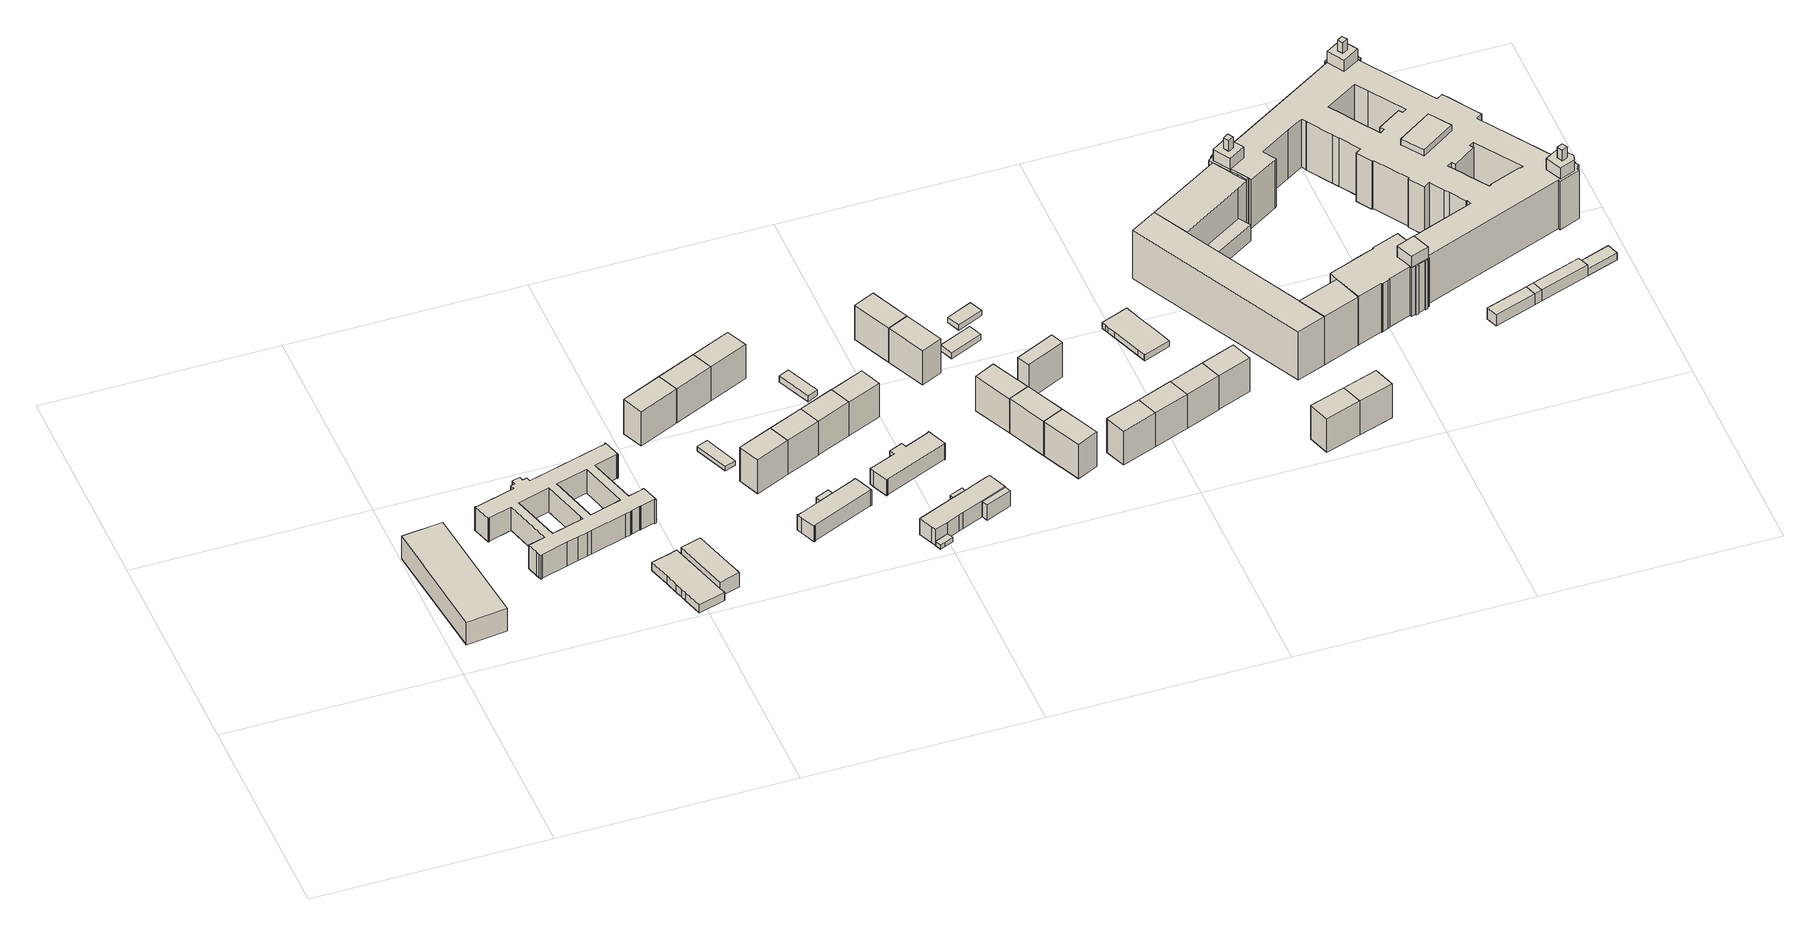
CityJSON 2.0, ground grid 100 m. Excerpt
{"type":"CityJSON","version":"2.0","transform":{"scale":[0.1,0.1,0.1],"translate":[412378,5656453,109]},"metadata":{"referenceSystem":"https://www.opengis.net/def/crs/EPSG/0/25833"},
"CityObjects":{
"building1":{"type":"Building","attributes":{"Dachtyp_tdc":"tdcFreeFormRoof","Gemeindeschluessel":14612000,"Dachneigung":38.14,"QualitaetDacherkennung":3,"Geometrietyp2DReferenz":"3000","measuredHeight":15.03,"function":"31001_3021","roofType":"5000"},"geometry":[{"type":"Solid","lod":"1","boundaries":[[[[0,1,2,3]],[[4,5,6,7]],[[3,5,4,0]],[[2,6,5,3]],[[1,7,6,2]],[[0,4,7,1]]]]}]},
"building2":{"type":"Building","attributes":{"name":"Grundschule Naußlitz","Dachtyp_tdc":"tdcPolyFlatRoof","Gemeindeschluessel":14612000,"Dachneigung":0,"QualitaetDacherkennung":26,"Geometrietyp2DReferenz":"3000","measuredHeight":12.13,"function":"31001_3021","roofType":"1000"},"geometry":[{"type":"Solid","lod":"1","boundaries":[[[[8,9,10,11,12,13,14,15,16,17,18,19,20,21,22,23,24,25,26,27,28,29,30,31,32,33,34,35,36,37,38,39,40,41,42,43,44,45,46,47,48,49,50,51,52,53,54,55,56,57,58,59],[60,61,62,63,64,65],[66,67,68,69,70,71]],[[72,73,74,75,76,77,78,79,80,81,82,83,84,85,86,87,88,89,90,91,92,93,94,95,96,97,98,99,100,101,102,103,104,105,106,107,108,109,110,111,112,113,114,115,116,117,118,119,120,121,122,123],[124,125,126,127,128,129],[130,131,132,133,134,135]],[[59,73,72,8]],[[58,74,73,59]],[[57,75,74,58]],[[56,76,75,57]],[[55,77,76,56]],[[54,78,77,55]],[[53,79,78,54]],[[52,80,79,53]],[[51,81,80,52]],[[50,82,81,51]],[[49,83,82,50]],[[48,84,83,49]],[[47,85,84,48]],[[46,86,85,47]],[[45,87,86,46]],[[44,88,87,45]],[[43,89,88,44]],[[42,90,89,43]],[[41,91,90,42]],[[40,92,91,41]],[[39,93,92,40]],[[38,94,93,39]],[[37,95,94,38]],[[36,96,95,37]],[[35,97,96,36]],[[34,98,97,35]],[[33,99,98,34]],[[32,100,99,33]],[[31,101,100,32]],[[30,102,101,31]],[[29,103,102,30]],[[28,104,103,29]],[[27,105,104,28]],[[26,106,105,27]],[[25,107,106,26]],[[24,108,107,25]],[[23,109,108,24]],[[22,110,109,23]],[[21,111,110,22]],[[20,112,111,21]],[[19,113,112,20]],[[18,114,113,19]],[[17,115,114,18]],[[16,116,115,17]],[[15,117,116,16]],[[14,118,117,15]],[[13,119,118,14]],[[12,120,119,13]],[[11,121,120,12]],[[10,122,121,11]],[[9,123,122,10]],[[8,72,123,9]],[[65,125,124,60]],[[64,126,125,65]],[[63,127,126,64]],[[62,128,127,63]],[[61,129,128,62]],[[60,124,129,61]],[[71,131,130,66]],[[70,132,131,71]],[[69,133,132,70]],[[68,134,133,69]],[[67,135,134,68]],[[66,130,135,67]]]]}]},
"building3":{"type":"Building","attributes":{"Gemeindeschluessel":14612000,"Geometrietyp2DReferenz":"3000","function":"31001_3211","roofType":"9999"},"children":["building3-1","building3-2"]},
"building3-1":{"type":"BuildingPart","attributes":{"Dachtyp_tdc":"tdcPolyFlatRoof","Dachneigung":0,"QualitaetDacherkennung":57,"Geometrietyp2DReferenz":"3000","measuredHeight":4.01,"roofType":"1000"},"parents":["building3"],"geometry":[{"type":"Solid","lod":"1","boundaries":[[[[136,137,138,139,140,141,142,143,144,145,146,147,148,149,150,151,152]],[[153,154,155,156,157,158,159,160,161,162,163,164,165,166,167,168,169]],[[151,154,153,152]],[[150,155,154,151]],[[149,156,155,150]],[[148,157,156,149]],[[147,158,157,148]],[[146,159,158,147]],[[145,160,159,146]],[[144,161,160,145]],[[143,162,161,144]],[[142,163,162,143]],[[141,164,163,142]],[[140,165,164,141]],[[139,166,165,140]],[[138,167,166,139]],[[137,168,167,138]],[[136,169,168,137]],[[152,153,169,136]]]]}]},
"building3-2":{"type":"BuildingPart","attributes":{"Dachtyp_tdc":"tdcPolyFlatRoof","Dachneigung":2.8,"QualitaetDacherkennung":89,"Geometrietyp2DReferenz":"3000","measuredHeight":7.62,"roofType":"2100"},"parents":["building3"],"geometry":[{"type":"Solid","lod":"1","boundaries":[[[[170,171,172,173,174,175]],[[176,177,178,179,153,169]],[[175,177,176,170]],[[174,178,177,175]],[[173,179,178,174]],[[172,153,179,173]],[[171,169,153,172]],[[170,176,169,171]]]]}]},
"building4":{"type":"Building","attributes":{"Dachtyp_tdc":"tdcGableRoof","Gemeindeschluessel":14612000,"Dachneigung":34.54,"QualitaetDacherkennung":87,"Geometrietyp2DReferenz":"3000","measuredHeight":19.25,"function":"31001_9998","roofType":"3100"},"geometry":[{"type":"Solid","lod":"1","boundaries":[[[[180,181,182,183]],[[184,185,186,187]],[[183,185,184,180]],[[182,186,185,183]],[[181,187,186,182]],[[180,184,187,181]]]]}]},
"building5":{"type":"Building","attributes":{"Dachtyp_tdc":"tdcPolyFlatRoof","Gemeindeschluessel":14612000,"Dachneigung":3.02,"QualitaetDacherkennung":79,"Geometrietyp2DReferenz":"3000","measuredHeight":2.4,"function":"31001_2463","roofType":"2100"},"geometry":[{"type":"Solid","lod":"1","boundaries":[[[[188,189,190,191]],[[192,193,194,195]],[[191,193,192,188]],[[190,194,193,191]],[[189,195,194,190]],[[188,192,195,189]]]]}]},
"building6":{"type":"Building","attributes":{"Dachtyp_tdc":"tdcGableRoof","Gemeindeschluessel":14612000,"Dachneigung":34.93,"QualitaetDacherkennung":90,"Geometrietyp2DReferenz":"3000","measuredHeight":19.12,"function":"31001_9998","roofType":"3100"},"geometry":[{"type":"Solid","lod":"1","boundaries":[[[[196,197,198,199]],[[200,201,202,203]],[[199,201,200,196]],[[198,202,201,199]],[[197,203,202,198]],[[196,200,203,197]]]]}]},
"building7":{"type":"Building","attributes":{"Dachtyp_tdc":"tdcGableRoof","Gemeindeschluessel":14612000,"Dachneigung":34.74,"QualitaetDacherkennung":86,"Geometrietyp2DReferenz":"3000","measuredHeight":19.14,"function":"31001_9998","roofType":"3100"},"geometry":[{"type":"Solid","lod":"1","boundaries":[[[[183,182,204,205]],[[206,207,208,209]],[[205,207,206,183]],[[204,208,207,205]],[[182,209,208,204]],[[183,206,209,182]]]]}]},
"building8":{"type":"Building","attributes":{"Gemeindeschluessel":14612000,"Geometrietyp2DReferenz":"3000","function":"31001_9998","roofType":"9999"},"children":["building8-1","building8-2"]},
"building8-1":{"type":"BuildingPart","attributes":{"Dachtyp_tdc":"tdcPolyFlatRoof","Dachneigung":4.54,"QualitaetDacherkennung":83,"Geometrietyp2DReferenz":"3000","measuredHeight":8.29,"roofType":"2100"},"parents":["building8"],"geometry":[{"type":"Solid","lod":"1","boundaries":[[[[210,211,212,213,214,215,216,217,218,219,220,221,222,223,224,225,226,227,228,229,230]],[[231,232,233,234,235,236,237,238,239,240,241,242,243,244,245,246,247,248,249,250,251]],[[230,231,251,210]],[[229,232,231,230]],[[228,233,232,229]],[[227,234,233,228]],[[226,235,234,227]],[[225,236,235,226]],[[224,237,236,225]],[[223,238,237,224]],[[222,239,238,223]],[[221,240,239,222]],[[220,241,240,221]],[[219,242,241,220]],[[218,243,242,219]],[[217,244,243,218]],[[216,245,244,217]],[[215,246,245,216]],[[214,247,246,215]],[[213,248,247,214]],[[212,249,248,213]],[[211,250,249,212]],[[210,251,250,211]]]]}]},
"building8-2":{"type":"BuildingPart","attributes":{"Dachtyp_tdc":"tdcPolyFlatRoof","Dachneigung":9.13,"QualitaetDacherkennung":49,"Geometrietyp2DReferenz":"3000","measuredHeight":8.07,"roofType":"2100"},"parents":["building8"],"geometry":[{"type":"Solid","lod":"1","boundaries":[[[[252,253,254,255,256]],[[251,257,258,259,231]],[[255,257,251,256]],[[254,258,257,255]],[[253,259,258,254]],[[252,231,259,253]],[[256,251,231,252]]]]}]},
"building9":{"type":"Building","attributes":{"Dachtyp_tdc":"tdcGableRoof","Gemeindeschluessel":14612000,"Dachneigung":34.98,"QualitaetDacherkennung":90,"Geometrietyp2DReferenz":"3000","measuredHeight":19.18,"function":"31001_9998","roofType":"3100"},"geometry":[{"type":"Solid","lod":"1","boundaries":[[[[199,198,260,261]],[[201,262,263,202]],[[261,262,201,199]],[[260,263,262,261]],[[198,202,263,260]],[[199,201,202,198]]]]}]},
"building10":{"type":"Building","attributes":{"Dachtyp_tdc":"tdcGableRoof","Gemeindeschluessel":14612000,"Dachneigung":35.16,"QualitaetDacherkennung":86,"Geometrietyp2DReferenz":"3000","measuredHeight":19.13,"function":"31001_9998","roofType":"3100"},"geometry":[{"type":"Solid","lod":"1","boundaries":[[[[264,265,205,204]],[[266,208,207,267]],[[204,208,266,264]],[[205,207,208,204]],[[265,267,207,205]],[[264,266,267,265]]]]}]},
"building11":{"type":"Building","attributes":{"Dachtyp_tdc":"tdcGableRoof","Gemeindeschluessel":14612000,"Dachneigung":34.64,"QualitaetDacherkennung":91,"Geometrietyp2DReferenz":"3000","measuredHeight":19.13,"function":"31001_9998","roofType":"3100"},"geometry":[{"type":"Solid","lod":"1","boundaries":[[[[261,260,268,269]],[[270,271,272,273]],[[269,271,270,261]],[[268,272,271,269]],[[260,273,272,268]],[[261,270,273,260]]]]}]},
"building12":{"type":"Building","attributes":{"Dachtyp_tdc":"tdcGableRoof","Gemeindeschluessel":14612000,"Dachneigung":10.91,"QualitaetDacherkennung":10,"Geometrietyp2DReferenz":"3000","measuredHeight":4.38,"function":"31001_2463","roofType":"3100"},"geometry":[{"type":"Solid","lod":"1","boundaries":[[[[274,275,276,277]],[[278,279,280,281]],[[277,279,278,274]],[[276,280,279,277]],[[275,281,280,276]],[[274,278,281,275]]]]}]},
"building13":{"type":"Building","attributes":{"Dachtyp_tdc":"tdcPolyFlatRoof","Gemeindeschluessel":14612000,"Dachneigung":3.55,"QualitaetDacherkennung":81,"Geometrietyp2DReferenz":"3000","measuredHeight":8.38,"function":"31001_9998","roofType":"2100"},"geometry":[{"type":"Solid","lod":"1","boundaries":[[[[282,283,284,285,286,287,288,289,290,291,292,293,294,295,296,297,298,299,300,301,302,303,304,305]],[[306,307,308,309,310,311,312,313,314,315,316,317,318,319,320,321,322,323,324,325,326,327,328,329]],[[305,307,306,282]],[[304,308,307,305]],[[303,309,308,304]],[[302,310,309,303]],[[301,311,310,302]],[[300,312,311,301]],[[299,313,312,300]],[[298,314,313,299]],[[297,315,314,298]],[[296,316,315,297]],[[295,317,316,296]],[[294,318,317,295]],[[293,319,318,294]],[[292,320,319,293]],[[291,321,320,292]],[[290,322,321,291]],[[289,323,322,290]],[[288,324,323,289]],[[287,325,324,288]],[[286,326,325,287]],[[285,327,326,286]],[[284,328,327,285]],[[283,329,328,284]],[[282,306,329,283]]]]}]},
"building14":{"type":"Building","attributes":{"Gemeindeschluessel":14612000,"Geometrietyp2DReferenz":"3000","function":"31001_9998","roofType":"9999"},"children":["building14-1","building14-2","building14-3"]},
"building14-1":{"type":"BuildingPart","attributes":{"Dachtyp_tdc":"tdcGableRoof","Dachneigung":20.06,"QualitaetDacherkennung":8,"Geometrietyp2DReferenz":"3000","measuredHeight":3.08,"roofType":"3100"},"parents":["building14"],"geometry":[{"type":"Solid","lod":"1","boundaries":[[[[330,331,332,333,334,335,336]],[[337,338,339,340,341,342,343]],[[336,338,337,330]],[[335,339,338,336]],[[334,340,339,335]],[[333,341,340,334]],[[332,342,341,333]],[[331,343,342,332]],[[330,337,343,331]]]]}]},
"building14-2":{"type":"BuildingPart","attributes":{"Dachtyp_tdc":"tdcPolyFlatRoof","Dachneigung":3.33,"QualitaetDacherkennung":78,"Geometrietyp2DReferenz":"3000","measuredHeight":8.44,"roofType":"2100"},"parents":["building14"],"geometry":[{"type":"Solid","lod":"1","boundaries":[[[[344,345,346,347,348,349,350,351,352,353,354,355,356,357,358,359,360]],[[361,362,363,364,365,366,367,368,369,370,371,372,339,337,373,374,375]],[[360,362,361,344]],[[359,363,362,360]],[[358,364,363,359]],[[357,365,364,358]],[[356,366,365,357]],[[355,367,366,356]],[[354,368,367,355]],[[353,369,368,354]],[[352,370,369,353]],[[351,371,370,352]],[[350,372,371,351]],[[349,339,372,350]],[[348,337,339,349]],[[347,373,337,348]],[[346,374,373,347]],[[345,375,374,346]],[[344,361,375,345]]]]}]},
"building14-3":{"type":"BuildingPart","attributes":{"Dachtyp_tdc":"tdcGableRoof","Dachneigung":10.76,"QualitaetDacherkennung":25,"Geometrietyp2DReferenz":"3000","measuredHeight":8.17,"roofType":"3100"},"parents":["building14"],"geometry":[{"type":"Solid","lod":"1","boundaries":[[[[376,377,378,379,380,381,382,383,384]],[[363,362,385,361,375,386,387,388,389]],[[384,362,363,376]],[[383,385,362,384]],[[382,361,385,383]],[[381,375,361,382]],[[380,386,375,381]],[[379,387,386,380]],[[378,388,387,379]],[[377,389,388,378]],[[376,363,389,377]]]]}]},
"building15":{"type":"Building","attributes":{"Dachtyp_tdc":"tdcFreeFormRoof","Gemeindeschluessel":14612000,"Dachneigung":34.49,"QualitaetDacherkennung":88,"Geometrietyp2DReferenz":"3000","measuredHeight":19.11,"function":"31001_9998","roofType":"5000"},"geometry":[{"type":"Solid","lod":"1","boundaries":[[[[390,391,392,393,394]],[[271,395,396,397,272]],[[394,395,271,390]],[[393,396,395,394]],[[392,397,396,393]],[[391,272,397,392]],[[390,271,272,391]]]]}]},
"building16":{"type":"Building","attributes":{"Dachtyp_tdc":"tdcFreeFormRoof","Gemeindeschluessel":14612000,"Dachneigung":10.22,"QualitaetDacherkennung":15,"Geometrietyp2DReferenz":"3000","measuredHeight":8.05,"function":"31001_9998","roofType":"5000"},"geometry":[{"type":"Solid","lod":"1","boundaries":[[[[398,399,400,401]],[[402,403,404,405]],[[401,403,402,398]],[[400,404,403,401]],[[399,405,404,400]],[[398,402,405,399]]]]}]},
"building17":{"type":"Building","attributes":{"Dachtyp_tdc":"tdcGableRoof","Gemeindeschluessel":14612000,"Dachneigung":37.09,"QualitaetDacherkennung":88,"Geometrietyp2DReferenz":"3000","measuredHeight":19.52,"function":"31001_9998","roofType":"3100"},"geometry":[{"type":"Solid","lod":"1","boundaries":[[[[406,407,408,409]],[[410,411,412,413]],[[409,411,410,406]],[[408,412,411,409]],[[407,413,412,408]],[[406,410,413,407]]]]}]},
"building18":{"type":"Building","attributes":{"Dachtyp_tdc":"tdcGableRoof","Gemeindeschluessel":14612000,"Dachneigung":37.05,"QualitaetDacherkennung":85,"Geometrietyp2DReferenz":"3000","measuredHeight":19.49,"function":"31001_9998","roofType":"3100"},"geometry":[{"type":"Solid","lod":"1","boundaries":[[[[407,406,414,415]],[[413,416,417,410]],[[415,416,413,407]],[[414,417,416,415]],[[406,410,417,414]],[[407,413,410,406]]]]}]},
"building19":{"type":"Building","attributes":{"Dachtyp_tdc":"tdcGableRoof","Gemeindeschluessel":14612000,"Dachneigung":37.45,"QualitaetDacherkennung":87,"Geometrietyp2DReferenz":"3000","measuredHeight":19.55,"function":"31001_9998","roofType":"3100"},"geometry":[{"type":"Solid","lod":"1","boundaries":[[[[418,419,420,421]],[[422,423,424,425]],[[421,423,422,418]],[[420,424,423,421]],[[419,425,424,420]],[[418,422,425,419]]]]}]},
"building20":{"type":"Building","attributes":{"Dachtyp_tdc":"tdcGableRoof","Gemeindeschluessel":14612000,"Dachneigung":37.64,"QualitaetDacherkennung":85,"Geometrietyp2DReferenz":"3000","measuredHeight":19.58,"function":"31001_9998","roofType":"3100"},"geometry":[{"type":"Solid","lod":"1","boundaries":[[[[426,427,428,429]],[[423,430,431,424]],[[429,430,423,426]],[[428,431,430,429]],[[427,424,431,428]],[[426,423,424,427]]]]}]},
"building21":{"type":"Building","attributes":{"Dachtyp_tdc":"tdcGableRoof","Gemeindeschluessel":14612000,"Dachneigung":37.38,"QualitaetDacherkennung":75,"Geometrietyp2DReferenz":"3000","measuredHeight":19.61,"function":"31001_9998","roofType":"3100"},"geometry":[{"type":"Solid","lod":"1","boundaries":[[[[432,433,429,428]],[[434,431,430,435]],[[428,431,434,432]],[[429,430,431,428]],[[433,435,430,429]],[[432,434,435,433]]]]}]},
"building22":{"type":"Building","attributes":{"Dachtyp_tdc":"tdcPolyFlatRoof","Gemeindeschluessel":14612000,"Dachneigung":6.47,"QualitaetDacherkennung":59,"Geometrietyp2DReferenz":"3000","measuredHeight":3.33,"function":"31001_2463","roofType":"2100"},"geometry":[{"type":"Solid","lod":"1","boundaries":[[[[436,437,438,439]],[[440,441,442,443]],[[439,441,440,436]],[[438,442,441,439]],[[437,443,442,438]],[[436,440,443,437]]]]}]},
"building23":{"type":"Building","attributes":{"Dachtyp_tdc":"tdcPolyFlatRoof","Gemeindeschluessel":14612000,"Dachneigung":6.64,"QualitaetDacherkennung":71,"Geometrietyp2DReferenz":"3000","measuredHeight":3.02,"function":"31001_2463","roofType":"2100"},"geometry":[{"type":"Solid","lod":"1","boundaries":[[[[444,445,446,447]],[[448,449,450,451]],[[447,449,448,444]],[[446,450,449,447]],[[445,451,450,446]],[[444,448,451,445]]]]}]},
"building24":{"type":"Building","attributes":{"Dachtyp_tdc":"tdcFreeFormRoof","Gemeindeschluessel":14612000,"Dachneigung":67.31,"QualitaetDacherkennung":4,"Geometrietyp2DReferenz":"3000","measuredHeight":21.43,"function":"31001_2463","roofType":"5000"},"geometry":[{"type":"Solid","lod":"1","boundaries":[[[[452,453,454,455]],[[456,457,458,459]],[[455,457,456,452]],[[454,458,457,455]],[[453,459,458,454]],[[452,456,459,453]]]]}]},
"building25":{"type":"Building","attributes":{"Dachtyp_tdc":"tdcGableRoof","Gemeindeschluessel":14612000,"Dachneigung":34.57,"QualitaetDacherkennung":83,"Geometrietyp2DReferenz":"3000","measuredHeight":19.11,"function":"31001_9998","roofType":"3100"},"geometry":[{"type":"Solid","lod":"1","boundaries":[[[[460,461,462,463]],[[464,465,466,467]],[[463,465,464,460]],[[462,466,465,463]],[[461,467,466,462]],[[460,464,467,461]]]]}]},
"building26":{"type":"Building","attributes":{"Dachtyp_tdc":"tdcGableRoof","Gemeindeschluessel":14612000,"Dachneigung":34.51,"QualitaetDacherkennung":88,"Geometrietyp2DReferenz":"3000","measuredHeight":19.16,"function":"31001_9998","roofType":"3100"},"geometry":[{"type":"Solid","lod":"1","boundaries":[[[[468,469,463,462]],[[470,471,472,473]],[[462,471,470,468]],[[463,472,471,462]],[[469,473,472,463]],[[468,470,473,469]]]]}]},
"building27":{"type":"Building","attributes":{"Dachtyp_tdc":"tdcGableRoof","Gemeindeschluessel":14612000,"Dachneigung":34.81,"QualitaetDacherkennung":89,"Geometrietyp2DReferenz":"3000","measuredHeight":19.17,"function":"31001_9998","roofType":"3100"},"geometry":[{"type":"Solid","lod":"1","boundaries":[[[[474,475,476,477]],[[473,478,479,470]],[[477,478,473,474]],[[476,479,478,477]],[[475,470,479,476]],[[474,473,470,475]]]]}]},
"building28":{"type":"Building","attributes":{"Dachtyp_tdc":"tdcPolyFlatRoof","Gemeindeschluessel":14612000,"Dachneigung":0,"QualitaetDacherkennung":73,"Geometrietyp2DReferenz":"3000","measuredHeight":3,"function":"31001_9998","roofType":"1000"},"geometry":[{"type":"Solid","lod":"1","boundaries":[[[[480,481,482,483,484,485,486,487,488,489,490,491,492,493,494,495]],[[496,497,498,499,500,501,502,503,504,505,506,507,508,509,510,511]],[[495,497,496,480]],[[494,498,497,495]],[[493,499,498,494]],[[492,500,499,493]],[[491,501,500,492]],[[490,502,501,491]],[[489,503,502,490]],[[488,504,503,489]],[[487,505,504,488]],[[486,506,505,487]],[[485,507,506,486]],[[484,508,507,485]],[[483,509,508,484]],[[482,510,509,483]],[[481,511,510,482]],[[480,496,511,481]]]]}]},
"building29":{"type":"Building","attributes":{"Dachtyp_tdc":"tdcGableRoof","Gemeindeschluessel":14612000,"Dachneigung":34.69,"QualitaetDacherkennung":79,"Geometrietyp2DReferenz":"3000","measuredHeight":19.14,"function":"31001_9998","roofType":"3100"},"geometry":[{"type":"Solid","lod":"1","boundaries":[[[[477,476,512,513]],[[514,515,516,517]],[[513,515,514,477]],[[512,516,515,513]],[[476,517,516,512]],[[477,514,517,476]]]]}]},
"building30":{"type":"Building","attributes":{"Dachtyp_tdc":"tdcGableRoof","Gemeindeschluessel":14612000,"Dachneigung":35.07,"QualitaetDacherkennung":80,"Geometrietyp2DReferenz":"3000","measuredHeight":19.15,"function":"31001_9998","roofType":"3100"},"geometry":[{"type":"Solid","lod":"1","boundaries":[[[[518,519,520,521]],[[522,523,524,525]],[[521,523,522,518]],[[520,524,523,521]],[[519,525,524,520]],[[518,522,525,519]]]]}]},
"building31":{"type":"Building","attributes":{"Dachtyp_tdc":"tdcGableRoof","Gemeindeschluessel":14612000,"Dachneigung":34.74,"QualitaetDacherkennung":79,"Geometrietyp2DReferenz":"3000","measuredHeight":19.12,"function":"31001_9998","roofType":"3100"},"geometry":[{"type":"Solid","lod":"1","boundaries":[[[[519,518,526,527]],[[525,528,529,522]],[[527,528,525,519]],[[526,529,528,527]],[[518,522,529,526]],[[519,525,522,518]]]]}]},
"building32":{"type":"Building","attributes":{"name":"Amtsgericht","Gemeindeschluessel":14612000,"Geometrietyp2DReferenz":"3000","function":"31001_3015","roofType":"9999"},"children":["building32-1","building32-2","building32-3","building32-4"]},
"building32-1":{"type":"BuildingPart","attributes":{"Dachtyp_tdc":"tdcPolyFlatRoof","Dachneigung":0,"QualitaetDacherkennung":76,"Geometrietyp2DReferenz":"3000","measuredHeight":24.7,"roofType":"1000"},"parents":["building32"],"geometry":[{"type":"Solid","lod":"1","boundaries":[[[[530,531,532,533,534,535,536]],[[537,538,539,540,541,542,543]],[[536,538,537,530]],[[535,539,538,536]],[[534,540,539,535]],[[533,541,540,534]],[[532,542,541,533]],[[531,543,542,532]],[[530,537,543,531]]]]}]},
"building32-2":{"type":"BuildingPart","attributes":{"Dachtyp_tdc":"tdcPolyFlatRoof","Dachneigung":0,"QualitaetDacherkennung":72,"Geometrietyp2DReferenz":"3000","measuredHeight":24.69,"roofType":"1000"},"parents":["building32"],"geometry":[{"type":"Solid","lod":"1","boundaries":[[[[544,545,546,531,530,547,548,549]],[[550,551,552,553,537,543,554,555]],[[549,551,550,544]],[[548,552,551,549]],[[547,553,552,548]],[[530,537,553,547]],[[531,543,537,530]],[[546,554,543,531]],[[545,555,554,546]],[[544,550,555,545]]]]}]},
"building32-3":{"type":"BuildingPart","attributes":{"Dachtyp_tdc":"tdcGableRoof","Dachneigung":10.26,"QualitaetDacherkennung":46,"Geometrietyp2DReferenz":"3000","measuredHeight":25.65,"roofType":"3100"},"parents":["building32"],"geometry":[{"type":"Solid","lod":"1","boundaries":[[[[556,557,558,559,560,561]],[[562,563,564,565,566,567]],[[561,563,562,556]],[[560,564,563,561]],[[559,565,564,560]],[[558,566,565,559]],[[557,567,566,558]],[[556,562,567,557]]]]}]},
"building32-4":{"type":"BuildingPart","attributes":{"Dachtyp_tdc":"tdcPolyFlatRoof","Dachneigung":0,"QualitaetDacherkennung":66,"Geometrietyp2DReferenz":"3000","measuredHeight":24.63,"roofType":"1000"},"parents":["building32"],"geometry":[{"type":"Solid","lod":"1","boundaries":[[[[568,569,570,571,572,573]],[[563,567,574,551,550,575]],[[573,567,563,568]],[[572,574,567,573]],[[571,551,574,572]],[[570,550,551,571]],[[569,575,550,570]],[[568,563,575,569]]]]}]},
"building33":{"type":"Building","attributes":{"name":"Amtsgericht","Dachtyp_tdc":"tdcPolyFlatRoof","Gemeindeschluessel":14612000,"Dachneigung":0,"QualitaetDacherkennung":49,"Geometrietyp2DReferenz":"3000","measuredHeight":8.27,"function":"31001_3015","roofType":"1000"},"geometry":[{"type":"Solid","lod":"1","boundaries":[[[[576,577,578,579]],[[580,581,582,583]],[[579,581,580,576]],[[578,582,581,579]],[[577,583,582,578]],[[576,580,583,577]]]]}]},
"building34":{"type":"Building","attributes":{"name":"Landgericht","Gemeindeschluessel":14612000,"QualitaetDacherkennung":100,"Geometrietyp2DReferenz":"3000","function":"31001_3015","roofType":"9999"},"children":["building34-1","building34-2","building34-3","building34-4","building34-5","building34-6","building34-7","building34-8","building34-9"]},
"building34-1":{"type":"BuildingPart","attributes":{"Dachtyp_tdc":"tdcPolyFlatRoof","Dachneigung":0,"QualitaetDacherkennung":100,"Geometrietyp2DReferenz":"3000","measuredHeight":5.64,"roofType":"1000"},"parents":["building34"],"geometry":[{"type":"Solid","lod":"1","boundaries":[[[[584,585,586,587,588]],[[589,590,591,592,593]],[[588,590,589,584]],[[587,591,590,588]],[[586,592,591,587]],[[585,593,592,586]],[[584,589,593,585]]]]}]},
"building34-2":{"type":"BuildingPart","attributes":{"Dachtyp_tdc":"tdcPyramidRoof","Dachneigung":53.98,"QualitaetDacherkennung":100,"Geometrietyp2DReferenz":"3000","measuredHeight":6.45,"roofType":"4000"},"parents":["building34"],"geometry":[{"type":"Solid","lod":"1","boundaries":[[[[594,595,596,597]],[[598,599,600,601]],[[597,599,598,594]],[[596,600,599,597]],[[595,601,600,596]],[[594,598,601,595]]]]}]},
"building34-3":{"type":"BuildingPart","attributes":{"Dachtyp_tdc":"tdcPolyFlatRoof","Dachneigung":0,"QualitaetDacherkennung":100,"Geometrietyp2DReferenz":"3000","measuredHeight":24.89,"roofType":"1000"},"parents":["building34"],"geometry":[{"type":"Solid","lod":"1","boundaries":[[[[602,603,604,605,606,607,608,609,610,611,612,613,614,615,616,617,618,619,620,621,622,623,624,625,626,627,628,629,630,631,632,633,634,635,636,637,638,639,640,641,642,643,644,645,646,647,648,649,650,651,652,653,654,655,656,657,658,659,660,661,662,663,664,665,666,667,668,669,670,671,672,673,674,675,676,677,678,679,680,681,682,683,684,685,686,687,688,689,690,691,692,693,694,695,696,697,698,699,700,701,702,703,704,705,706,707,708,709,710],[711,712,713,714,715,716,717,718,719,720,721,722,723,724],[725,726,727,728,729,730,731,732,733,734,735,736]],[[737,738,739,740,741,742,743,744,745,746,747,748,749,750,751,752,753,754,755,756,757,758,759,760,761,762,763,764,765,766,767,768,769,770,771,772,773,774,775,776,777,778,779,780,781,782,783,784,785,786,787,788,789,790,791,792,793,794,795,796,797,798,799,800,801,802,803,804,805,806,807,808,809,810,811,812,813,814,815,816,817,818,819,820,821,822,823,824,825,826,827,828,829,830,831,832,833,834,835,836,837,838,839,840,841,842,843,844,845],[846,847,848,849,850,851,852,853,854,855,856,857,858,859],[860,861,862,863,864,865,866,867,868,869,870,871]],[[710,738,737,602]],[[709,739,738,710]],[[708,740,739,709]],[[707,741,740,708]],[[706,742,741,707]],[[705,743,742,706]],[[704,744,743,705]],[[703,745,744,704]],[[702,746,745,703]],[[701,747,746,702]],[[700,748,747,701]],[[699,749,748,700]],[[698,750,749,699]],[[697,751,750,698]],[[696,752,751,697]],[[695,753,752,696]],[[694,754,753,695]],[[693,755,754,694]],[[692,756,755,693]],[[691,757,756,692]],[[690,758,757,691]],[[689,759,758,690]],[[688,760,759,689]],[[687,761,760,688]],[[686,762,761,687]],[[685,763,762,686]],[[684,764,763,685]],[[683,765,764,684]],[[682,766,765,683]],[[681,767,766,682]],[[680,768,767,681]],[[679,769,768,680]],[[678,770,769,679]],[[677,771,770,678]],[[676,772,771,677]],[[675,773,772,676]],[[674,774,773,675]],[[673,775,774,674]],[[672,776,775,673]],[[671,777,776,672]],[[670,778,777,671]],[[669,779,778,670]],[[668,780,779,669]],[[667,781,780,668]],[[666,782,781,667]],[[665,783,782,666]],[[664,784,783,665]],[[663,785,784,664]],[[662,786,785,663]],[[661,787,786,662]],[[660,788,787,661]],[[659,789,788,660]],[[658,790,789,659]],[[657,791,790,658]],[[656,792,791,657]],[[655,793,792,656]],[[654,794,793,655]],[[653,795,794,654]],[[652,796,795,653]],[[651,797,796,652]],[[650,798,797,651]],[[649,799,798,650]],[[648,800,799,649]],[[647,801,800,648]],[[646,802,801,647]],[[645,803,802,646]],[[644,804,803,645]],[[643,805,804,644]],[[642,806,805,643]],[[641,807,806,642]],[[640,808,807,641]],[[639,809,808,640]],[[638,810,809,639]],[[637,811,810,638]],[[636,812,811,637]],[[635,813,812,636]],[[634,814,813,635]],[[633,815,814,634]],[[632,816,815,633]],[[631,817,816,632]],[[630,818,817,631]],[[629,819,818,630]],[[628,820,819,629]],[[627,821,820,628]],[[626,822,821,627]],[[625,823,822,626]],[[624,824,823,625]],[[623,825,824,624]],[[622,826,825,623]],[[621,827,826,622]],[[620,828,827,621]],[[619,829,828,620]],[[618,830,829,619]],[[617,831,830,618]],[[616,832,831,617]],[[615,833,832,616]],[[614,834,833,615]],[[613,835,834,614]],[[612,836,835,613]],[[611,837,836,612]],[[610,838,837,611]],[[609,839,838,610]],[[608,840,839,609]],[[607,841,840,608]],[[606,842,841,607]],[[605,843,842,606]],[[604,844,843,605]],[[603,845,844,604]],[[602,737,845,603]],[[724,847,846,711]],[[723,848,847,724]],[[722,849,848,723]],[[721,850,849,722]],[[720,851,850,721]],[[719,852,851,720]],[[718,853,852,719]],[[717,854,853,718]],[[716,855,854,717]],[[715,856,855,716]],[[714,857,856,715]],[[713,858,857,714]],[[712,859,858,713]],[[711,846,859,712]],[[736,861,860,725]],[[735,862,861,736]],[[734,863,862,735]],[[733,864,863,734]],[[732,865,864,733]],[[731,866,865,732]],[[730,867,866,731]],[[729,868,867,730]],[[728,869,868,729]],[[727,870,869,728]],[[726,871,870,727]],[[725,860,871,726]]]]}]},
"building34-4":{"type":"BuildingPart","attributes":{"Dachtyp_tdc":"tdcLeanToRoof","Dachneigung":0,"QualitaetDacherkennung":100,"Geometrietyp2DReferenz":"3000","measuredHeight":5.64,"roofType":"2100"},"parents":["building34"],"geometry":[{"type":"Solid","lod":"1","boundaries":[[[[872,873,874,875]],[[876,877,878,879]],[[875,877,876,872]],[[874,878,877,875]],[[873,879,878,874]],[[872,876,879,873]]]]}]},
"building34-5":{"type":"BuildingPart","attributes":{"Dachtyp_tdc":"tdcPyramidRoof","Dachneigung":53.97,"QualitaetDacherkennung":100,"Geometrietyp2DReferenz":"3000","measuredHeight":6.45,"roofType":"4000"},"parents":["building34"],"geometry":[{"type":"Solid","lod":"1","boundaries":[[[[880,881,882,883]],[[884,885,886,887]],[[883,885,884,880]],[[882,886,885,883]],[[881,887,886,882]],[[880,884,887,881]]]]}]},
"building34-6":{"type":"BuildingPart","attributes":{"Dachtyp_tdc":"tdcLeanToRoof","Dachneigung":0,"QualitaetDacherkennung":100,"Geometrietyp2DReferenz":"3000","measuredHeight":5.64,"roofType":"2100"},"parents":["building34"],"geometry":[{"type":"Solid","lod":"1","boundaries":[[[[888,889,890,891]],[[892,893,608,894]],[[891,893,892,888]],[[890,608,893,891]],[[889,894,608,890]],[[888,892,894,889]]]]}]},
"building34-7":{"type":"BuildingPart","attributes":{"Dachtyp_tdc":"tdcLeanToRoof","Dachneigung":0,"QualitaetDacherkennung":100,"Geometrietyp2DReferenz":"3000","measuredHeight":5.64,"roofType":"2100"},"parents":["building34"],"geometry":[{"type":"Solid","lod":"1","boundaries":[[[[895,896,897,898]],[[899,900,901,902]],[[898,900,899,895]],[[897,901,900,898]],[[896,902,901,897]],[[895,899,902,896]]]]}]},
"building34-8":{"type":"BuildingPart","attributes":{"Dachtyp_tdc":"tdcPyramidRoof","Dachneigung":52.98,"QualitaetDacherkennung":100,"Geometrietyp2DReferenz":"3000","measuredHeight":6.38,"roofType":"4000"},"parents":["building34"],"geometry":[{"type":"Solid","lod":"1","boundaries":[[[[903,904,905,906]],[[907,908,909,910]],[[906,908,907,903]],[[905,909,908,906]],[[904,910,909,905]],[[903,907,910,904]]]]}]},
"building34-9":{"type":"BuildingPart","attributes":{"Dachtyp_tdc":"tdcGableRoof","Dachneigung":39.3,"QualitaetDacherkennung":100,"Geometrietyp2DReferenz":"3000","measuredHeight":5.21,"roofType":"3100"},"parents":["building34"],"geometry":[{"type":"Solid","lod":"1","boundaries":[[[[911,912,913,914]],[[915,916,917,918]],[[914,916,915,911]],[[913,917,916,914]],[[912,918,917,913]],[[911,915,918,912]]]]}]},
"building35":{"type":"Building","attributes":{"Dachtyp_tdc":"tdcGableRoof","Gemeindeschluessel":14612000,"Dachneigung":55.65,"QualitaetDacherkennung":89,"Geometrietyp2DReferenz":"3000","measuredHeight":7.62,"function":"31001_9998","roofType":"3100"},"geometry":[{"type":"Solid","lod":"1","boundaries":[[[[919,920,921,922,923]],[[924,925,926,927,928]],[[923,925,924,919]],[[922,926,925,923]],[[921,927,926,922]],[[920,928,927,921]],[[919,924,928,920]]]]}]},
"building36":{"type":"Building","attributes":{"Dachtyp_tdc":"tdcGableRoof","Gemeindeschluessel":14612000,"Dachneigung":55.13,"QualitaetDacherkennung":86,"Geometrietyp2DReferenz":"3000","measuredHeight":7.65,"function":"31001_9998","roofType":"3100"},"geometry":[{"type":"Solid","lod":"1","boundaries":[[[[922,920,929,930]],[[926,931,932,928]],[[930,931,926,922]],[[929,932,931,930]],[[920,928,932,929]],[[922,926,928,920]]]]}]},
"building37":{"type":"Building","attributes":{"Dachtyp_tdc":"tdcGableRoof","Gemeindeschluessel":14612000,"Dachneigung":55.33,"QualitaetDacherkennung":89,"Geometrietyp2DReferenz":"3000","measuredHeight":7.65,"function":"31001_9998","roofType":"3100"},"geometry":[{"type":"Solid","lod":"1","boundaries":[[[[930,929,933,934]],[[931,935,936,932]],[[934,935,931,930]],[[933,936,935,934]],[[929,932,936,933]],[[930,931,932,929]]]]}]},
"building38":{"type":"Building","attributes":{"Dachtyp_tdc":"tdcPolyFlatRoof","Gemeindeschluessel":14612000,"Dachneigung":0,"QualitaetDacherkennung":21,"Geometrietyp2DReferenz":"3000","measuredHeight":3.52,"function":"31001_9998","roofType":"1000"},"geometry":[{"type":"Solid","lod":"1","boundaries":[[[[937,938,939,940]],[[941,942,943,944]],[[940,942,941,937]],[[939,943,942,940]],[[938,944,943,939]],[[937,941,944,938]]]]}]}
},
"vertices":[
[176,709,136],[2,689,136],[64,142,136],[238,162,136],[176,709,20],[238,162,20],[64,142,20],[2,689,20],
[849,520,130],[873,526,130],[877,527,130],[881,529,130],[916,539,130],[920,540,130],[923,541,130],[982,558,130],[982,554,130],[988,555,130],[987,559,130],[966,632,130],[960,630,130],[960,628,130],[896,610,130],[835,819,130],[935,848,130],[938,845,130],[941,847,130],[918,925,130],[914,924,130],[915,921,130],[572,823,130],[567,841,130],[548,836,130],[543,855,130],[510,845,130],[515,826,130],[496,821,130],[494,820,130],[499,802,130],[330,754,130],[329,757,130],[325,756,130],[327,750,130],[349,675,130],[353,676,130],[352,679,130],[454,708,130],[514,499,130],[447,480,130],[446,482,130],[442,481,130],[457,431,130],[462,416,130],[465,405,130],[470,406,130],[469,410,130],[586,444,130],[635,458,130],[678,470,130],[696,475,130],[490,719,130],[626,758,130],[683,561,130],[687,549,130],[565,514,130],[550,510,130],[799,808,130],[859,599,130],[828,590,130],[724,560,130],[721,570,130],[663,769,130],[849,520,9],[696,475,9],[678,470,9],[635,458,9],[586,444,9],[469,410,9],[470,406,9],[465,405,9],[462,416,9],[457,431,9],[442,481,9],[446,482,9],[447,480,9],[514,499,9],[454,708,9],[352,679,9],[353,676,9],[349,675,9],[327,750,9],[325,756,9],[329,757,9],[330,754,9],[499,802,9],[494,820,9],[496,821,9],[515,826,9],[510,845,9],[543,855,9],[548,836,9],[567,841,9],[572,823,9],[915,921,9],[914,924,9],[918,925,9],[941,847,9],[938,845,9],[935,848,9],[835,819,9],[896,610,9],[960,628,9],[960,630,9],[966,632,9],[987,559,9],[988,555,9],[982,554,9],[982,558,9],[923,541,9],[920,540,9],[916,539,9],[881,529,9],[877,527,9],[873,526,9],[490,719,9],[550,510,9],[565,514,9],[687,549,9],[683,561,9],[626,758,9],[799,808,9],[663,769,9],[721,570,9],[724,560,9],[828,590,9],[859,599,9],
[995,298,65],[987,325,65],[947,312,65],[943,311,65],[938,310,65],[904,301,65],[900,299,65],[896,298,65],[873,292,65],[901,198,65],[917,142,65],[927,108,65],[934,84,65],[959,0,65],[1074,34,65],[1068,55,65],[1066,60,65],[1066,60,25],[1068,55,25],[1074,34,25],[959,0,25],[934,84,25],[927,108,25],[917,142,25],[901,198,25],[873,292,25],[896,298,25],[900,299,25],[904,301,25],[938,310,25],[943,311,25],[947,312,25],[987,325,25],[995,298,25],
[1083,324,99],[995,298,99],[1066,60,99],[1153,86,99],[1142,127,99],[1140,132,99],[1083,324,25],[1140,132,25],[1142,127,25],[1153,86,25],
[1042,1062,199],[1081,973,199],[1253,1049,199],[1214,1138,199],[1042,1062,24],[1214,1138,24],[1253,1049,24],[1081,973,24],
[1379,746,47],[1320,892,47],[1272,873,47],[1333,728,47],[1379,746,24],[1333,728,24],[1272,873,24],[1320,892,24],
[1365,653,199],[1404,562,199],[1549,625,199],[1511,715,199],[1365,653,25],[1511,715,25],[1549,625,25],[1404,562,25],
[1419,1122,199],[1380,1211,199],[1214,1138,25],[1380,1211,25],[1419,1122,25],[1253,1049,25],
[1587,365,99],[1582,362,99],[1570,358,99],[1495,325,99],[1491,324,99],[1488,322,99],[1480,319,99],[1480,321,99],[1476,320,99],[1485,298,99],[1512,235,99],[1517,237,99],[1516,239,99],[1786,355,99],[1787,353,99],[1791,354,99],[1763,419,99],[1754,439,99],[1750,437,99],[1751,435,99],[1645,390,99],[1645,390,20],[1751,435,20],[1750,437,20],[1754,439,20],[1763,419,20],[1791,354,20],[1787,353,20],[1786,355,20],[1516,239,20],[1517,237,20],[1512,235,20],[1485,298,20],[1476,320,20],[1480,321,20],[1480,319,20],[1488,322,20],[1491,324,20],[1495,325,20],[1570,358,20],[1582,362,20],[1587,365,20],
[1645,390,98],[1635,413,98],[1577,388,98],[1579,384,98],[1587,365,98],[1579,384,20],[1577,388,20],[1635,413,20],
[1696,688,199],[1658,778,199],[1658,778,25],[1696,688,25],
[1588,1196,199],[1548,1285,199],[1588,1196,25],[1548,1285,25],
[1844,751,199],[1806,841,199],[1658,778,26],[1806,841,26],[1844,751,26],[1696,688,26],
[1700,1131,57],[1765,986,57],[1810,1007,57],[1745,1152,57],[1700,1131,27],[1745,1152,27],[1810,1007,27],[1765,986,27],
[1998,539,102],[1989,561,102],[1932,537,102],[1933,535,102],[1941,515,102],[1935,512,102],[1923,507,102],[1847,476,102],[1843,474,102],[1839,473,102],[1831,469,102],[1830,472,102],[1827,470,102],[1835,450,102],[1863,384,102],[1867,386,102],[1866,388,102],[2140,503,102],[2141,501,102],[2145,503,102],[2117,568,102],[2109,589,102],[2104,587,102],[2105,584,102],[1998,539,21],[2105,584,21],[2104,587,21],[2109,589,21],[2117,568,21],[2145,503,21],[2141,501,21],[2140,503,21],[1866,388,21],[1867,386,21],[1863,384,21],[1835,450,21],[1827,470,21],[1830,472,21],[1831,469,21],[1839,473,21],[1843,474,21],[1847,476,21],[1923,507,21],[1935,512,21],[1941,515,21],[1933,535,21],[1932,537,21],[1989,561,21],
[1940,53,44],[1940,52,44],[1951,26,44],[1972,35,44],[2009,51,44],[1998,77,44],[1961,62,44],[1940,53,21],[1961,62,21],[1998,77,21],[2009,51,21],[1972,35,21],[1951,26,21],[1940,52,21],
[2071,203,103],[2071,204,103],[1905,133,103],[1931,74,103],[1940,53,103],[1998,77,103],[2053,100,103],[2073,109,103],[2163,146,103],[2274,192,103],[2264,215,103],[2240,273,103],[2228,269,103],[2224,267,103],[2221,266,103],[2146,235,103],[2146,234,103],[2071,203,21],[2146,234,21],[2146,235,21],[2221,266,21],[2224,267,21],[2228,269,21],[2240,273,21],[2264,215,21],[2274,192,21],[2163,146,21],[2073,109,21],[2053,100,21],[1931,74,21],[1905,133,21],[2071,204,21],
[2146,235,97],[2127,227,97],[2119,248,97],[2076,231,97],[2062,225,97],[2071,204,97],[2071,203,97],[2085,209,97],[2146,234,97],[2085,209,21],[2062,225,21],[2076,231,21],[2119,248,21],[2127,227,21],
[1806,841,198],[1844,751,198],[1990,812,198],[1952,903,198],[1847,858,198],[1847,858,26],[1952,903,26],[1990,812,26],
[2163,146,101],[2174,120,101],[2285,165,101],[2274,192,101],[2163,146,22],[2274,192,22],[2285,165,22],[2174,120,22],
[2131,1090,204],[2220,1131,204],[2144,1298,204],[2055,1257,204],[2131,1090,28],[2055,1257,28],[2144,1298,28],[2220,1131,28],
[2208,923,204],[2297,964,204],[2297,964,28],[2208,923,28],
[2435,761,202],[2347,718,202],[2425,554,202],[2514,595,202],[2435,761,26],[2514,595,26],[2425,554,26],[2347,718,26],
[2514,595,203],[2425,554,203],[2503,387,203],[2592,428,203],[2592,428,26],[2503,387,26],
[2582,218,203],[2672,260,203],[2582,218,26],[2672,260,26],
[2481,1147,56],[2340,1085,56],[2365,1028,56],[2506,1090,56],[2481,1147,26],[2506,1090,26],[2365,1028,26],[2340,1085,26],
[2531,1274,55],[2420,1225,55],[2445,1169,55],[2556,1217,55],[2531,1274,29],[2556,1217,29],[2445,1169,29],[2420,1225,29],
[2558,706,206],[2724,783,206],[2700,836,206],[2534,759,206],[2558,706,27],[2534,759,27],[2700,836,27],[2724,783,27],
[2734,319,203],[2769,228,203],[2919,285,203],[2884,376,203],[2734,319,29],[2884,376,29],[2919,285,29],[2769,228,29],
[3069,342,203],[3034,433,203],[3069,342,28],[2919,285,28],[2884,376,28],[3034,433,28],
[3034,433,202],[3069,342,202],[3219,400,202],[3185,491,202],[3185,491,28],[3219,400,28],
[3030,1015,60],[2962,989,60],[2970,970,60],[2975,955,60],[2988,922,60],[3037,794,60],[3049,761,60],[3050,758,60],[3166,802,60],[3136,882,60],[3129,900,60],[3116,933,60],[3104,965,60],[3092,996,60],[3078,1033,60],[3061,1027,60],[3030,1015,30],[3061,1027,30],[3078,1033,30],[3092,996,30],[3104,965,30],[3116,933,30],[3129,900,30],[3136,882,30],[3166,802,30],[3050,758,30],[3049,761,30],[3037,794,30],[2988,922,30],[2975,955,30],[2970,970,30],[2962,989,30],
[3366,456,202],[3332,547,202],[3185,491,29],[3332,547,29],[3366,456,29],[3219,400,29],
[3675,82,199],[3644,175,199],[3492,124,199],[3523,31,199],[3675,82,26],[3523,31,26],[3492,124,26],[3644,175,26],
[3825,131,199],[3794,225,199],[3794,225,26],[3825,131,26],
[3628,624,271],[3688,506,271],[3845,565,271],[3844,567,271],[3847,568,271],[3846,570,271],[3806,690,271],[3628,624,24],[3806,690,24],[3846,570,24],[3847,568,24],[3844,567,24],[3845,565,24],[3688,506,24],
[3284,1290,271],[3171,1221,271],[3564,459,271],[3389,1087,271],[3361,1140,271],[3361,1141,271],[3284,1290,24],[3361,1141,24],[3361,1140,24],[3389,1087,24],[3564,459,24],[3171,1221,24],
[3654,1378,276],[3679,1338,276],[3688,1344,276],[3663,1383,276],[3645,1413,276],[3636,1407,276],[3654,1378,24],[3636,1407,24],[3645,1413,24],[3663,1383,24],[3688,1344,24],[3679,1338,24],
[3636,1407,270],[3592,1479,270],[3284,1290,270],[3361,1141,270],[3633,1309,270],[3679,1338,270],[3633,1309,24],[3592,1479,24],
[3665,1258,116],[3633,1309,116],[3361,1141,116],[3389,1087,116],[3665,1258,33],[3389,1087,33],[3361,1141,33],[3633,1309,33],
[4876,981,330],[4836,1038,330],[4772,999,330],[4805,930,330],[4869,954,330],[4876,981,273],[4869,954,273],[4805,930,273],[4772,999,273],[4836,1038,273],
[3672,1470,385],[3658,1493,385],[3636,1479,385],[3650,1457,385],[3672,1470,330],[3650,1457,330],[3636,1479,330],[3658,1493,330],
[4275,1924,273],[4256,1912,273],[4253,1917,273],[4210,1890,273],[4213,1885,273],[4192,1872,273],[4198,1862,273],[3673,1536,273],[3665,1548,273],[3648,1537,273],[3646,1540,273],[3643,1538,273],[3641,1542,273],[3632,1536,273],[3607,1521,273],[3599,1516,273],[3601,1513,273],[3596,1510,273],[3599,1506,273],[3582,1495,273],[3592,1479,273],[3636,1407,273],[3645,1413,273],[3688,1344,273],[3695,1332,273],[3820,1410,273],[3826,1414,273],[3792,1469,273],[3927,1552,273],[3996,1595,273],[4009,1574,273],[4007,1573,273],[4076,1466,273],[4092,1443,273],[4092,1442,273],[4149,1355,273],[4125,1339,273],[4166,1275,273],[4170,1278,273],[4264,1135,273],[4260,1132,273],[4303,1067,273],[4328,1084,273],[4366,1026,273],[4381,1003,273],[4424,937,273],[4427,938,273],[4435,918,273],[4240,845,273],[4132,804,273],[4113,853,273],[3995,809,273],[3998,805,273],[3926,778,273],[3902,769,273],[3870,757,273],[3793,728,273],[3806,690,273],[3846,570,273],[3849,571,273],[3850,566,273],[3956,607,273],[3958,602,273],[3964,605,273],[3988,615,273],[3995,618,273],[3993,621,273],[4091,658,273],[4095,649,273],[4112,656,273],[4114,650,273],[4126,654,273],[4124,658,273],[4157,670,273],[4158,666,273],[4169,671,273],[4166,677,273],[4178,681,273],[4173,691,273],[4175,692,273],[4795,927,273],[4795,926,273],[4798,918,273],[4889,952,273],[4884,961,273],[4889,976,273],[4898,981,273],[4885,1000,273],[4890,1003,273],[4862,1045,273],[4856,1041,273],[4844,1062,273],[4832,1053,273],[4625,1366,273],[4650,1383,273],[4629,1416,273],[4567,1510,273],[4547,1540,273],[4522,1523,273],[4316,1836,273],[4328,1844,273],[4316,1862,273],[4320,1865,273],[4314,1875,273],[4312,1873,273],[4297,1895,273],[4299,1896,273],[4292,1909,273],[4287,1906,273],[4535,986,273],[4481,1069,273],[4465,1091,273],[4427,1150,273],[4447,1163,273],[4458,1147,273],[4556,1213,273],[4546,1230,273],[4564,1242,273],[4695,1046,273],[4681,1042,273],[4679,1045,273],[4544,994,273],[4545,990,273],[4115,1623,273],[4254,1710,273],[4290,1657,273],[4389,1507,273],[4370,1495,273],[4360,1511,273],[4259,1445,273],[4270,1428,273],[4251,1415,273],[4190,1508,273],[4175,1531,273],[4150,1569,273],[4275,1924,25],[4287,1906,25],[4292,1909,25],[4299,1896,25],[4297,1895,25],[4312,1873,25],[4314,1875,25],[4320,1865,25],[4316,1862,25],[4328,1844,25],[4316,1836,25],[4522,1523,25],[4547,1540,25],[4567,1510,25],[4629,1416,25],[4650,1383,25],[4625,1366,25],[4832,1053,25],[4844,1062,25],[4856,1041,25],[4862,1045,25],[4890,1003,25],[4885,1000,25],[4898,981,25],[4889,976,25],[4884,961,25],[4889,952,25],[4798,918,25],[4795,926,25],[4795,927,25],[4175,692,25],[4173,691,25],[4178,681,25],[4166,677,25],[4169,671,25],[4158,666,25],[4157,670,25],[4124,658,25],[4126,654,25],[4114,650,25],[4112,656,25],[4095,649,25],[4091,658,25],[3993,621,25],[3995,618,25],[3988,615,25],[3964,605,25],[3958,602,25],[3956,607,25],[3850,566,25],[3849,571,25],[3846,570,25],[3806,690,25],[3793,728,25],[3870,757,25],[3902,769,25],[3926,778,25],[3998,805,25],[3995,809,25],[4113,853,25],[4132,804,25],[4240,845,25],[4435,918,25],[4427,938,25],[4424,937,25],[4381,1003,25],[4366,1026,25],[4328,1084,25],[4303,1067,25],[4260,1132,25],[4264,1135,25],[4170,1278,25],[4166,1275,25],[4125,1339,25],[4149,1355,25],[4092,1442,25],[4092,1443,25],[4076,1466,25],[4007,1573,25],[4009,1574,25],[3996,1595,25],[3927,1552,25],[3792,1469,25],[3826,1414,25],[3820,1410,25],[3695,1332,25],[3688,1344,25],[3645,1413,25],[3636,1407,25],[3592,1479,25],[3582,1495,25],[3599,1506,25],[3596,1510,25],[3601,1513,25],[3599,1516,25],[3607,1521,25],[3632,1536,25],[3641,1542,25],[3643,1538,25],[3646,1540,25],[3648,1537,25],[3665,1548,25],[3673,1536,25],[4198,1862,25],[4192,1872,25],[4213,1885,25],[4210,1890,25],[4253,1917,25],[4256,1912,25],[4535,986,25],[4545,990,25],[4544,994,25],[4679,1045,25],[4681,1042,25],[4695,1046,25],[4564,1242,25],[4546,1230,25],[4556,1213,25],[4458,1147,25],[4447,1163,25],[4427,1150,25],[4465,1091,25],[4481,1069,25],[4115,1623,25],[4150,1569,25],[4175,1531,25],[4190,1508,25],[4251,1415,25],[4270,1428,25],[4259,1445,25],[4360,1511,25],[4370,1495,25],[4389,1507,25],[4290,1657,25],[4254,1710,25],
[4174,682,330],[4144,759,330],[4066,728,330],[4097,651,330],[4174,682,273],[4097,651,273],[4066,728,273],[4144,759,273],
[4274,1844,385],[4260,1866,385],[4237,1852,385],[4251,1830,385],[4274,1844,330],[4251,1830,330],[4237,1852,330],[4260,1866,330],
[4313,1834,330],[4269,1905,330],[4198,1862,330],[4242,1791,330],[4313,1834,273],[4242,1791,273],[4269,1905,273],
[3711,1461,330],[3667,1532,330],[3597,1488,330],[3640,1418,330],[3711,1461,273],[3640,1418,273],[3597,1488,273],[3667,1532,273],
[4837,1000,385],[4813,989,385],[4824,965,385],[4848,976,385],[4837,1000,330],[4848,976,330],[4824,965,330],[4813,989,330],
[4509,1332,303],[4448,1423,303],[4300,1324,303],[4362,1233,303],[4509,1332,273],[4362,1233,273],[4300,1324,273],[4448,1423,273],
[4377,483,84],[4558,545,84],[4549,572,84],[4541,595,84],[4360,533,84],[4377,483,28],[4360,533,28],[4541,595,28],[4549,572,28],[4558,545,28],
[4591,557,84],[4574,607,84],[4574,607,28],[4591,557,28],
[4804,630,84],[4786,679,84],[4786,679,28],[4804,630,28],
[4804,630,65],[4941,677,65],[4924,727,65],[4786,679,65],[4804,630,30],[4786,679,30],[4924,727,30],[4941,677,30]
]}
